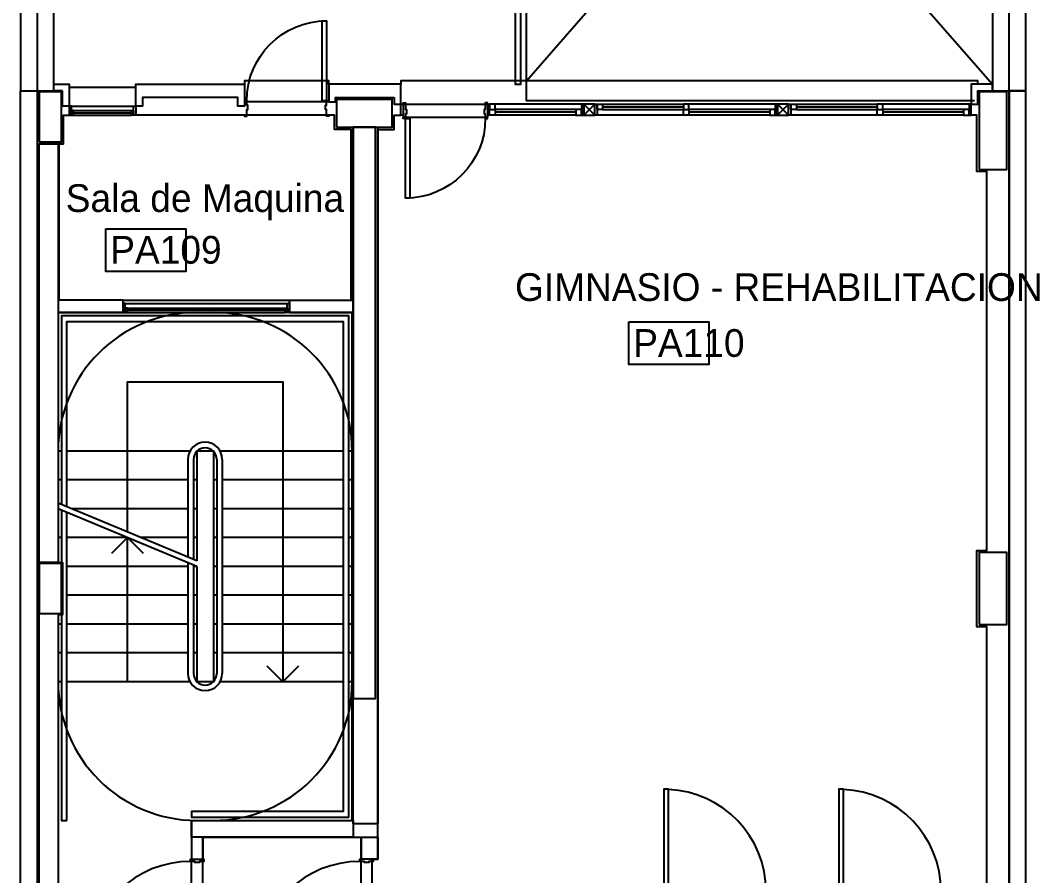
# Model space of a CAD drawing. Header units: millimetres. Extents: x 1473.7 to 1568.7, y 1808.4 to 1881.8.
# Drawn here: x 1500.62 to 1509.81, y 1866.63 to 1874.34 of the extents above; entities that cross this region are included whole.
import ezdxf

# ---------------------------------------------------------------- set-up
doc = ezdxf.new("R2010")
doc.units = ezdxf.units.MM
doc.layers.get('0').update_dxf_attribs({"linetype": 'CONTINUOUS'})
for name, color, linetype in [('0-OBSERVACIONES', 6, 'CONTINUOUS'), ('0000-TEXTO', 7, 'CONTINUOUS'), ('10-CARP-HOJA-PUER', 4, 'CONTINUOUS'), ('10-CARP-MARC', 2, 'CONTINUOUS'), ('10-CARP-SLIA', 14, 'CONTINUOUS'), ('AR - CARPINTERIA 1', 1, 'CONTINUOUS'), ('AR - LADRILLO VISTO', 3, 'CONTINUOUS'), ('AR - PROYECCION 1', 2, 'CONTINUOUS'), ('AR - PROYECCION 2', 1, 'CONTINUOUS'), ('AR - REVOQUE', 8, 'CONTINUOUS'), ('AR - VISTA 1', 8, 'CONTINUOUS'), ('ES - LINEA OFICIAL', 6, 'CONTINUOUS'), ('ES-COLUMNAS', 5, 'CONTINUOUS'), ('ES-TABIQUES', 5, 'CONTINUOUS'), ('ESTRUCTURA', 3, 'CONTINUOUS'), ('TEXTO', 7, 'CONTINUOUS')]:
    doc.layers.add(name, color=color, linetype=linetype)

# ---------------------------------------------------------------- blocks, each defined once
blk = doc.blocks.new('Puerta 96.1')
at = {"layer": '10-CARP-HOJA-PUER', "linetype": 'CONTINUOUS'}
blk.add_lwpolyline([(0.02, 0.11), (0.06, 0.11), (0.06, 1.03), (0.02, 1.03), (0.02, 0.11)], dxfattribs=at)
at = {"layer": '10-CARP-MARC', "linetype": 'CONTINUOUS'}
for points in [[(0, 0), (0, -0.01), (0.02, -0.01), (0.02, 0.03), (0.03, 0.03), (0.03, 0.07), (0.02, 0.07), (0.02, 0.11), (0, 0.11), (0, 0.1)], [(0.96, 0), (0.96, -0.01), (0.94, -0.01), (0.94, 0.03), (0.93, 0.03), (0.93, 0.07), (0.94, 0.07), (0.94, 0.11), (0.96, 0.11), (0.96, 0.1)]]:
    blk.add_lwpolyline(points, dxfattribs=at)
at = {"layer": '10-CARP-SLIA', "linetype": 'CONTINUOUS'}
for p, q in [((0, 0.1), (0.96, 0.1)), ((0, 0), (0.96, 0))]:
    blk.add_line(p, q, dxfattribs=at)
blk.add_arc((0.019952, 0.109981), 0.920048, 0.00121, 87.505209, dxfattribs=at)
blk = doc.blocks.new('Ventana 150')
at = {"linetype": 'CONTINUOUS'}
for points in [[(0, 0.08), (0.02, 0.08), (0.02, 0), (0, 0)], [(0.02, 0.08), (0.04, 0.08), (0.04, 0.04), (0.02, 0.04)], [(1.48, 0.08), (1.46, 0.08), (1.46, 0.04), (1.48, 0.04)], [(1.5, 0.08), (1.48, 0.08), (1.48, 0), (1.5, 0)]]:
    blk.add_lwpolyline(points, close=True, dxfattribs=at)
for points in [[(1.48, 0), (0.02, 0)], [(1.46, 0.08), (0.04, 0.08)], [(1.46, 0.06), (0.04, 0.06)], [(1.46, 0.04), (0.04, 0.04)]]:
    blk.add_lwpolyline(points, dxfattribs=at)
blk = doc.blocks.new('Puerta 96.2')
at = {"layer": '10-CARP-HOJA-PUER', "linetype": 'CONTINUOUS'}
blk.add_lwpolyline([(0.02, 0.13), (0.06, 0.13), (0.06, 1.05), (0.02, 1.05), (0.02, 0.13)], dxfattribs=at)
at = {"layer": '10-CARP-MARC', "linetype": 'CONTINUOUS'}
for points in [[(0, 0), (0, -0.01), (0.02, -0.01), (0.02, 0.05), (0.03, 0.05), (0.03, 0.09), (0.02, 0.09), (0.02, 0.13), (0, 0.13), (0, 0.12)], [(0.96, 0), (0.96, -0.01), (0.94, -0.01), (0.94, 0.05), (0.93, 0.05), (0.93, 0.09), (0.94, 0.09), (0.94, 0.13), (0.96, 0.13), (0.96, 0.12)]]:
    blk.add_lwpolyline(points, dxfattribs=at)
at = {"layer": '10-CARP-SLIA', "linetype": 'CONTINUOUS'}
for p, q in [((0, 0.12), (0.96, 0.12)), ((0, 0), (0.96, 0))]:
    blk.add_line(p, q, dxfattribs=at)
blk.add_arc((0.019952, 0.129981), 0.920048, 0.00121, 87.505209, dxfattribs=at)
blk = doc.blocks.new('Puerta 76.1')
at = {"layer": '10-CARP-HOJA-PUER', "linetype": 'CONTINUOUS'}
blk.add_lwpolyline([(0.02, 0.13), (0.06, 0.13), (0.06, 0.85), (0.02, 0.85), (0.02, 0.13)], dxfattribs=at)
at = {"layer": '10-CARP-MARC', "linetype": 'CONTINUOUS'}
for points in [[(0, 0), (0, -0.01), (0.02, -0.01), (0.02, 0.05), (0.03, 0.05), (0.03, 0.09), (0.02, 0.09), (0.02, 0.13), (0, 0.13), (0, 0.12)], [(0.76, 0), (0.76, -0.01), (0.74, -0.01), (0.74, 0.05), (0.73, 0.05), (0.73, 0.09), (0.74, 0.09), (0.74, 0.13), (0.76, 0.13), (0.76, 0.12)]]:
    blk.add_lwpolyline(points, dxfattribs=at)
at = {"layer": '10-CARP-SLIA', "linetype": 'CONTINUOUS'}
for p, q in [((0, 0.12), (0.76, 0.12)), ((0, 0), (0.76, 0))]:
    blk.add_line(p, q, dxfattribs=at)
blk.add_arc((0.02, 0.13), 0.72, 0, 90, dxfattribs=at)

msp = doc.modelspace()

# ---------------------------------------------------------------- linework, layer by layer
for p, q in [((1504.074941, 1873.583528), (1504.074941, 1873.463528)), ((1504.834941, 1873.583528), (1504.834941, 1873.463528))]:
    msp.add_line(p, q)
at = {"layer": '0-OBSERVACIONES'}
for points in [[(1503.624941, 1873.373528), (1503.844941, 1873.373528), (1503.844941, 1867.093313), (1503.624941, 1867.093313)], [(1500.964941, 1869.448483), (1500.794941, 1869.448483), (1500.794941, 1873.22383), (1500.964941, 1873.22383)], [(1501.549941, 1871.813436), (1500.964941, 1871.813436), (1500.964941, 1871.703436), (1501.549941, 1871.703436)], [(1503.049941, 1871.813436), (1503.624941, 1871.813436), (1503.624941, 1871.703436), (1503.049941, 1871.703436)], [(1500.964941, 1865.323436), (1500.794941, 1865.323436), (1500.794941, 1868.988483), (1500.964941, 1868.988483)], [(1503.624941, 1866.973436), (1502.168521, 1866.973436), (1502.168521, 1867.123436), (1503.624941, 1867.123436)], [(1503.844941, 1867.093313), (1503.624941, 1867.093313), (1503.624941, 1866.973436), (1503.844941, 1866.973436)], [(1502.168521, 1866.773436), (1502.268521, 1866.773436), (1502.268521, 1866.973436), (1502.168521, 1866.973436)], [(1503.844941, 1866.773436), (1503.694941, 1866.773436), (1503.694941, 1866.973436), (1503.844941, 1866.973436)]]:
    msp.add_lwpolyline(points, close=True, dxfattribs=at)
msp.add_lwpolyline([(1503.624941, 1867.093313), (1503.624941, 1866.973436)], dxfattribs=at)
at = {"layer": 'AR - CARPINTERIA 1', "linetype": 'CONTINUOUS'}
for points in [[(1501.064941, 1873.483528), (1501.084941, 1873.483528), (1501.084941, 1873.563528), (1501.064941, 1873.563528)], [(1501.084941, 1873.483528), (1501.104941, 1873.483528), (1501.104941, 1873.523528), (1501.084941, 1873.523528)], [(1501.644941, 1873.483528), (1501.624941, 1873.483528), (1501.624941, 1873.523528), (1501.644941, 1873.523528)], [(1501.664941, 1873.483528), (1501.644941, 1873.483528), (1501.644941, 1873.563528), (1501.664941, 1873.563528)], [(1504.054941, 1873.583528), (1504.074941, 1873.583528), (1504.074941, 1873.483528), (1504.054941, 1873.483528)], [(1504.903274, 1873.583528), (1504.853274, 1873.583528), (1504.853274, 1873.533528), (1504.903274, 1873.533528)], [(1504.853274, 1873.533528), (1504.903274, 1873.533528), (1504.903274, 1873.483528), (1504.853274, 1873.483528)], [(1505.681608, 1873.533528), (1505.631608, 1873.533528), (1505.631608, 1873.483528), (1505.681608, 1873.483528)], [(1505.701608, 1873.583528), (1505.681608, 1873.583528), (1505.681608, 1873.483528), (1505.701608, 1873.483528)], [(1505.701607, 1873.483528), (1505.801607, 1873.483528), (1505.801607, 1873.583528), (1505.701607, 1873.583528)], [(1505.801607, 1873.583528), (1505.821607, 1873.583528), (1505.821607, 1873.483528), (1505.801607, 1873.483528)], [(1505.821607, 1873.583528), (1505.871607, 1873.583528), (1505.871607, 1873.533528), (1505.821607, 1873.533528)], [(1506.649941, 1873.583528), (1506.599941, 1873.583528), (1506.599941, 1873.533528), (1506.649941, 1873.533528)], [(1506.599941, 1873.533528), (1506.649941, 1873.533528), (1506.649941, 1873.483528), (1506.599941, 1873.483528)], [(1507.428274, 1873.533528), (1507.378274, 1873.533528), (1507.378274, 1873.483528), (1507.428274, 1873.483528)], [(1507.448274, 1873.583528), (1507.428274, 1873.583528), (1507.428274, 1873.483528), (1507.448274, 1873.483528)], [(1507.448274, 1873.483527), (1507.548274, 1873.483527), (1507.548274, 1873.583527), (1507.448274, 1873.583527)], [(1507.548274, 1873.583528), (1507.568274, 1873.583528), (1507.568274, 1873.483528), (1507.548274, 1873.483528)], [(1507.568274, 1873.583528), (1507.618274, 1873.583528), (1507.618274, 1873.533528), (1507.568274, 1873.533528)], [(1508.396607, 1873.583528), (1508.346607, 1873.583528), (1508.346607, 1873.533528), (1508.396607, 1873.533528)], [(1508.346607, 1873.533528), (1508.396607, 1873.533528), (1508.396607, 1873.483528), (1508.346607, 1873.483528)], [(1509.174941, 1873.533528), (1509.124941, 1873.533528), (1509.124941, 1873.483528), (1509.174941, 1873.483528)], [(1509.194941, 1873.583528), (1509.174941, 1873.583528), (1509.174941, 1873.483528), (1509.194941, 1873.483528)]]:
    msp.add_lwpolyline(points, close=True, dxfattribs=at)
for points in [[(1501.084941, 1873.563528), (1501.644941, 1873.563528)], [(1501.104941, 1873.523528), (1501.624941, 1873.523528)], [(1504.124941, 1873.583528), (1504.853274, 1873.583528)], [(1505.681608, 1873.583528), (1504.903274, 1873.583528)], [(1505.631608, 1873.533528), (1504.903274, 1873.533528)], [(1505.631608, 1873.508528), (1504.903274, 1873.508528)], [(1505.801607, 1873.483528), (1505.701607, 1873.583528)], [(1505.701607, 1873.483528), (1505.801607, 1873.583528)], [(1505.871607, 1873.583528), (1506.599941, 1873.583528)], [(1505.871607, 1873.558528), (1506.599941, 1873.558528)], [(1505.871607, 1873.533528), (1506.599941, 1873.533528)], [(1507.428274, 1873.583528), (1506.649941, 1873.583528)], [(1507.378274, 1873.533528), (1506.649941, 1873.533528)], [(1507.378274, 1873.508528), (1506.649941, 1873.508528)], [(1507.548274, 1873.483527), (1507.448274, 1873.583527)], [(1507.448274, 1873.483527), (1507.548274, 1873.583527)], [(1507.618274, 1873.583528), (1508.346607, 1873.583528)], [(1507.618274, 1873.558528), (1508.346607, 1873.558528)], [(1507.618274, 1873.533528), (1508.346607, 1873.533528)], [(1509.174941, 1873.583528), (1508.396607, 1873.583528)], [(1509.124941, 1873.533528), (1508.396607, 1873.533528)], [(1509.124941, 1873.508528), (1508.396607, 1873.508528)], [(1501.104941, 1873.503528), (1501.624941, 1873.503528)], [(1501.104941, 1873.483528), (1501.624941, 1873.483528)], [(1505.631608, 1873.483528), (1504.903274, 1873.483528)], [(1506.599941, 1873.483528), (1505.821607, 1873.483528)], [(1507.378274, 1873.483528), (1506.649941, 1873.483528)], [(1508.346607, 1873.483528), (1507.568274, 1873.483528)], [(1509.124941, 1873.483528), (1508.396607, 1873.483528)]]:
    msp.add_lwpolyline(points, dxfattribs=at)
at = {"layer": 'AR - LADRILLO VISTO', "linetype": 'CONTINUOUS'}
msp.add_lwpolyline([(1509.384941, 1873.703528), (1509.684941, 1873.703528), (1509.684941, 1878.913528), (1500.624941, 1878.913528), (1500.624941, 1873.703528), (1500.924941, 1873.703528), (1500.924941, 1878.613528), (1509.384941, 1878.613528), (1509.384941, 1873.703528)], close=True, dxfattribs=at)
for points in [[(1500.624941, 1847.433528), (1500.624941, 1873.703528), (1500.774941, 1873.703528), (1500.774941, 1847.433528), (1500.774941, 1847.433528), (1500.774941, 1847.433528), (1500.624941, 1847.433528)], [(1501.004941, 1873.703528), (1500.924941, 1873.703528), (1500.924941, 1873.763528), (1501.064941, 1873.763528), (1501.064941, 1873.563528), (1501.004941, 1873.563528), (1501.004941, 1873.703528)], [(1502.644941, 1873.763528), (1502.644941, 1873.563528), (1502.584941, 1873.563528), (1502.584941, 1873.643528), (1501.724941, 1873.643528), (1501.724941, 1873.563528), (1501.664941, 1873.563528), (1501.664941, 1873.763528), (1502.644941, 1873.763528)], [(1503.994941, 1873.643528), (1503.994941, 1873.583528), (1504.054941, 1873.583528), (1504.054941, 1873.763528), (1503.404941, 1873.763528), (1503.404941, 1873.603528), (1503.464941, 1873.603528), (1503.464941, 1873.643528), (1503.994941, 1873.643528)], [(1509.384941, 1873.763528), (1509.194941, 1873.763528), (1509.194941, 1873.583527), (1509.254941, 1873.583527), (1509.254941, 1873.703528), (1509.384941, 1873.703528), (1509.384941, 1873.763528)], [(1509.684941, 1847.433528), (1509.684941, 1873.703528), (1509.534941, 1873.703528), (1509.534941, 1847.433528), (1509.534941, 1847.433528), (1509.534941, 1847.433528), (1509.684941, 1847.433528)]]:
    msp.add_lwpolyline(points, dxfattribs=at)
at = {"layer": 'AR - PROYECCION 1'}
for points in [[(1505.184941, 1873.793528), (1509.384941, 1878.613528)], [(1505.184941, 1878.563528), (1509.384941, 1873.763528)]]:
    msp.add_lwpolyline(points, dxfattribs=at)
at = {"layer": 'AR - PROYECCION 2'}
for centre, start, end in [((1502.214941, 1870.453436), 90, 180), ((1502.364941, 1870.453436), 0, 90), ((1502.214941, 1868.373436), 180, 270), ((1502.364941, 1868.373436), 270, 360)]:
    msp.add_arc(centre, 1.25, start, end, dxfattribs=at)
at = {"layer": 'AR - REVOQUE', "linetype": 'CONTINUOUS'}
for points in [[(1501.549941, 1871.813436), (1500.974941, 1871.813436), (1500.974941, 1873.223528), (1501.014941, 1873.223528), (1501.014941, 1873.483528), (1501.064941, 1873.483528)], [(1502.644941, 1873.483528), (1501.664941, 1873.483528)], [(1503.049941, 1871.813436), (1503.604941, 1871.813436), (1503.604941, 1873.353528), (1503.454941, 1873.353528), (1503.454941, 1873.483528), (1503.404941, 1873.483528)], [(1503.794941, 1866.773436), (1503.824941, 1866.773436), (1503.844941, 1866.773436), (1503.844941, 1873.353436), (1503.994941, 1873.353436), (1503.994941, 1873.483528), (1504.054941, 1873.483528)], [(1509.334941, 1866.473462), (1509.334941, 1868.868483), (1509.244941, 1868.868483), (1509.244941, 1869.558483), (1509.334941, 1869.558483), (1509.334941, 1872.973528), (1509.244941, 1872.973528), (1509.244942, 1873.482044), (1509.194941, 1873.482044)], [(1501.549941, 1871.703436), (1500.964941, 1871.703436), (1500.964941, 1869.448483), (1501.004941, 1869.448483), (1501.004941, 1868.978483), (1500.964942, 1868.978483), (1500.964941, 1865.708436)], [(1502.168521, 1867.123436), (1503.614941, 1867.123436), (1503.614941, 1871.703436)], [(1503.049941, 1871.703436), (1503.624941, 1871.703436)], [(1503.049941, 1871.703436), (1503.624941, 1871.703436)], [(1502.168521, 1867.123436), (1502.168521, 1866.773436)], [(1502.258521, 1866.973436), (1503.694941, 1866.973436), (1503.694941, 1866.773436)], [(1502.268521, 1866.973436), (1502.268521, 1866.773436)]]:
    msp.add_lwpolyline(points, dxfattribs=at)
at = {"layer": 'AR - VISTA 1', "linetype": 'CONTINUOUS'}
for points in [[(1505.134941, 1878.563528), (1505.084941, 1878.563528), (1505.084941, 1873.763528), (1505.134941, 1873.763528), (1505.134941, 1878.563528)], [(1509.224941, 1873.613528), (1505.184941, 1873.613528), (1505.184941, 1877.983528)], [(1503.404941, 1873.763528), (1503.404941, 1873.793528), (1502.644941, 1873.793528), (1502.644941, 1873.763528)], [(1509.254941, 1873.763528), (1509.254941, 1873.793528), (1504.054941, 1873.793528), (1504.054941, 1873.763528)], [(1501.664941, 1873.733528), (1501.064941, 1873.733528)], [(1501.549941, 1871.783436), (1501.549941, 1871.813436), (1503.049941, 1871.813436), (1503.049941, 1871.783436)], [(1501.044941, 1869.950156), (1501.044941, 1871.623435), (1503.534941, 1871.623436), (1503.534941, 1867.203436), (1502.168521, 1867.203436), (1502.168521, 1867.153436), (1503.584941, 1867.153436), (1503.584941, 1871.673436), (1500.994941, 1871.673435), (1500.994941, 1869.970956)], [(1501.589941, 1869.723436), (1501.589941, 1871.078436), (1502.989941, 1871.078436), (1502.989941, 1868.373436)], [(1500.994941, 1870.453435), (1500.964941, 1870.453435)], [(1502.154294, 1870.453436), (1501.044941, 1870.453435)], [(1502.214941, 1870.453436), (1502.214941, 1869.463436)], [(1502.364941, 1870.453436), (1502.214941, 1870.453436)], [(1502.364941, 1870.453436), (1502.364941, 1868.373436)], [(1503.534941, 1870.453436), (1502.425587, 1870.453436)], [(1503.614941, 1870.453436), (1503.584941, 1870.453436)], [(1502.134941, 1870.378436), (1502.134941, 1869.496716)], [(1502.184941, 1870.378436), (1502.184941, 1869.475916)], [(1502.394941, 1870.378436), (1502.394941, 1868.448436)], [(1502.444941, 1870.378436), (1502.444941, 1868.448436)], [(1500.994941, 1870.193435), (1500.964941, 1870.193435)], [(1502.134941, 1870.193436), (1501.044941, 1870.193435)], [(1502.214941, 1870.193436), (1502.184941, 1870.193436)], [(1502.394941, 1870.193436), (1502.364941, 1870.193436)], [(1503.534941, 1870.193436), (1502.444941, 1870.193436)], [(1503.614941, 1870.193436), (1503.584941, 1870.193436)], [(1502.134941, 1869.933436), (1501.085134, 1869.933435)], [(1502.214941, 1869.933436), (1502.184941, 1869.933436)], [(1502.394941, 1869.933436), (1502.364941, 1869.933436)], [(1503.534941, 1869.933436), (1502.444941, 1869.933436)], [(1503.614941, 1869.933436), (1503.584941, 1869.933436)], [(1500.994941, 1869.920956), (1500.994941, 1867.123436), (1501.044941, 1867.123436)], [(1501.044941, 1867.123436), (1501.044941, 1869.900156)], [(1500.994941, 1869.673435), (1500.964941, 1869.673435)], [(1501.589941, 1869.673436), (1501.044941, 1869.673435)], [(1501.44852, 1869.532014), (1501.589941, 1869.673436), (1501.731363, 1869.532014)], [(1501.589941, 1868.373436), (1501.589941, 1869.673436)], [(1502.134941, 1869.673436), (1501.710134, 1869.673436)], [(1502.214941, 1869.673436), (1502.184941, 1869.673436)], [(1502.394941, 1869.673436), (1502.364941, 1869.673436)], [(1503.534941, 1869.673436), (1502.444941, 1869.673436)], [(1503.614941, 1869.673436), (1503.584941, 1869.673436)], [(1502.134941, 1869.413436), (1501.044941, 1869.413435)], [(1502.134941, 1869.446716), (1502.134941, 1868.448436)], [(1502.184941, 1869.425916), (1502.184941, 1868.448436)], [(1502.214941, 1869.413436), (1502.184941, 1869.413436)], [(1502.214941, 1869.413436), (1502.214941, 1868.373436)], [(1502.394941, 1869.413436), (1502.364941, 1869.413436)], [(1503.534941, 1869.413436), (1502.444941, 1869.413436)], [(1503.614941, 1869.413436), (1503.584941, 1869.413436)], [(1502.134941, 1869.153436), (1501.044941, 1869.153435)], [(1502.214941, 1869.153436), (1502.184941, 1869.153436)], [(1502.394941, 1869.153436), (1502.364941, 1869.153436)], [(1503.534941, 1869.153436), (1502.444941, 1869.153436)], [(1503.614941, 1869.153436), (1503.584941, 1869.153436)], [(1500.994941, 1868.893435), (1500.964941, 1868.893435)], [(1502.134941, 1868.893436), (1501.044941, 1868.893435)], [(1502.214941, 1868.893436), (1502.184941, 1868.893436)], [(1502.394941, 1868.893436), (1502.364941, 1868.893436)], [(1503.534941, 1868.893436), (1502.444941, 1868.893436)], [(1503.614941, 1868.893436), (1503.584941, 1868.893436)], [(1500.994941, 1868.633435), (1500.964941, 1868.633435)], [(1502.134941, 1868.633436), (1501.044941, 1868.633435)], [(1502.214941, 1868.633436), (1502.184941, 1868.633436)], [(1502.394941, 1868.633436), (1502.364941, 1868.633436)], [(1503.534941, 1868.633436), (1502.444941, 1868.633436)], [(1503.614941, 1868.633436), (1503.584941, 1868.633436)], [(1503.131363, 1868.514857), (1502.989941, 1868.373436), (1502.84852, 1868.514857)], [(1500.994941, 1868.373435), (1500.964941, 1868.373435)], [(1502.154294, 1868.373436), (1501.044941, 1868.373435)], [(1502.364941, 1868.373436), (1502.214941, 1868.373436)], [(1503.534941, 1868.373436), (1502.425587, 1868.373436)], [(1503.614941, 1868.373436), (1503.584941, 1868.373436)]]:
    msp.add_lwpolyline(points, dxfattribs=at)
at = {"layer": 'AR - VISTA 1', "color": 2, "linetype": 'CONTINUOUS'}
for points in [[(1502.214941, 1869.463436), (1500.964941, 1869.983436)], [(1502.214941, 1869.413436), (1500.964941, 1869.933436)]]:
    msp.add_lwpolyline(points, dxfattribs=at)
at = {"layer": 'AR - VISTA 1', "linetype": 'CONTINUOUS'}
for centre, radius, start, end in [((1502.289941, 1870.378436), 0.155, 359.999993, 179.999993), ((1502.289941, 1870.378436), 0.105, 359.999993, 179.999993), ((1502.289941, 1868.448436), 0.155, 180.000007, 0.000007), ((1502.289941, 1868.448436), 0.105, 180.000007, 0.000007)]:
    msp.add_arc(centre, radius, start, end, dxfattribs=at)
at = {"layer": 'ES - LINEA OFICIAL'}
for p, q in [((1509.534941, 1847.433528), (1509.534941, 1880.129025)), ((1500.774941, 1879.670034), (1500.774941, 1847.433528))]:
    msp.add_line(p, q, dxfattribs=at)
at = {"layer": 'ES-COLUMNAS', "linetype": 'CONTINUOUS'}
for points in [[(1500.794941, 1873.243528), (1500.994941, 1873.243528), (1500.994941, 1873.693528), (1500.794941, 1873.693528)], [(1509.264941, 1872.993528), (1509.514941, 1872.993528), (1509.514941, 1873.693528), (1509.264941, 1873.693528)], [(1503.474941, 1873.373528), (1503.974941, 1873.373528), (1503.974941, 1873.623528), (1503.474941, 1873.623528)], [(1509.264941, 1868.888483), (1509.514941, 1868.888483), (1509.514941, 1869.538483), (1509.264941, 1869.538483)], [(1500.794941, 1868.988483), (1500.994941, 1868.988483), (1500.994941, 1869.438483), (1500.794941, 1869.438483)]]:
    msp.add_lwpolyline(points, close=True, dxfattribs=at)
at = {"layer": 'ES-TABIQUES', "linetype": 'CONTINUOUS'}
msp.add_lwpolyline([(1503.624941, 1873.373528), (1503.624941, 1868.223436), (1503.824941, 1868.223436), (1503.824941, 1873.373528), (1503.824941, 1873.373528), (1503.824941, 1873.373528), (1503.624941, 1873.373528)], dxfattribs=at)
at = {"layer": 'ESTRUCTURA', "linetype": 'CONTINUOUS'}
msp.add_line((1500.774941, 1873.754132), (1500.774941, 1873.254132), dxfattribs=at)
at = {"layer": 'TEXTO'}
for points in [[(1501.394491, 1872.458292), (1502.116639, 1872.458292), (1502.116639, 1872.073884), (1501.394491, 1872.073884)], [(1506.107359, 1871.617888), (1506.829507, 1871.617888), (1506.829507, 1871.23348), (1506.107359, 1871.23348)]]:
    msp.add_lwpolyline(points, close=True, dxfattribs=at)

# ---------------------------------------------------------------- block references
at = {"layer": 'AR - CARPINTERIA 1', "linetype": 'CONTINUOUS', "xscale": -1}
msp.add_blockref('Puerta 76.1', (1503.404941, 1873.483528), dxfattribs=at)
at = {"layer": 'AR - CARPINTERIA 1', "linetype": 'CONTINUOUS', "xscale": -1, "rotation": 180}
msp.add_blockref('Puerta 76.1', (1504.074941, 1873.583528), dxfattribs=at)
at = {"layer": 'AR - CARPINTERIA 1', "linetype": 'CONTINUOUS'}
for name, p, rotation in [('Ventana 150', (1503.049941, 1871.783436), 180), ('Puerta 96.1', (1502.268521, 1865.813436), 90), ('Puerta 96.1', (1503.794941, 1865.813436), 90)]:
    msp.add_blockref(name, p, dxfattribs=dict(at, rotation=rotation))
for p in [(1506.404941, 1866.353462), (1507.982441, 1866.353462)]:
    msp.add_blockref('Puerta 96.2', p, dxfattribs=at)

# ---------------------------------------------------------------- texts
at = {"layer": '0000-TEXTO', "char_height": 0.25, "attachment_point": 1}
for s, insert, width in [('Sala de Maquina', (1501.033659, 1872.859964), 2.708333), ('GIMNASIO - REHABILITACION', (1505.082617, 1872.057596), 4.708333)]:
    msp.add_mtext(s, dxfattribs=dict(at, insert=insert, width=width))
at = {"layer": 'TEXTO'}
for s, p in [('PA109', (1501.434905, 1872.143766)), ('PA110', (1506.147773, 1871.303362))]:
    msp.add_text(s, height=0.25, dxfattribs=at).set_placement(p)

doc.saveas('drawing.dxf')
